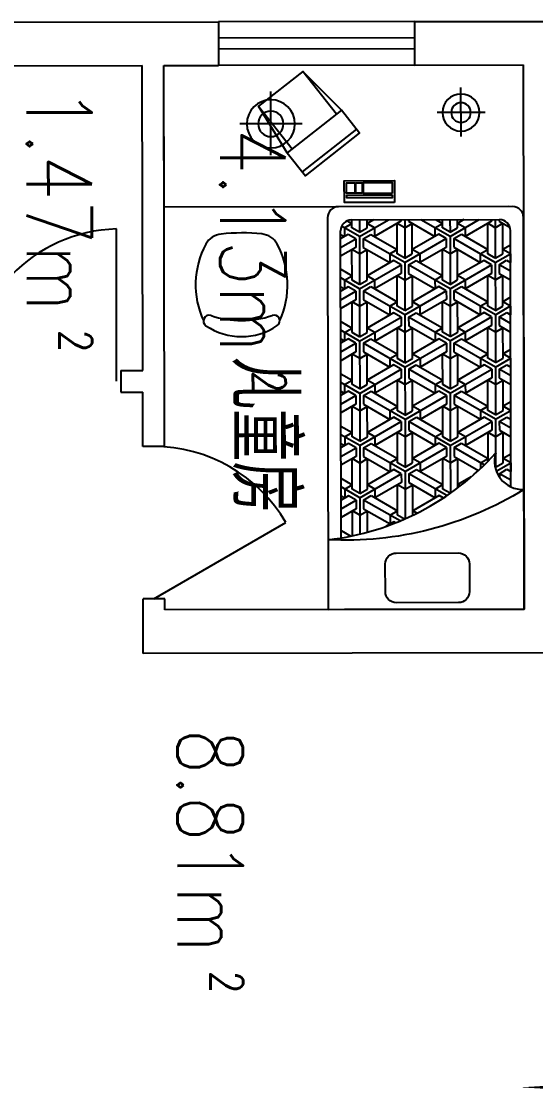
# Model space of a CAD drawing. Header units: millimetres. Extents: x 950 to 32641, y 607 to 32298.
# Drawn here: x 5269 to 7630, y 11427 to 16338 of the extents above; entities that cross this region are included whole.
import ezdxf
from ezdxf.enums import TextEntityAlignment as Align

# ---------------------------------------------------------------- set-up
doc = ezdxf.new("R2010")
doc.units = ezdxf.units.MM
for name, color, linetype in [('FURN', 1, 'Continuous'), ('PD', 40, 'Continuous'), ('PUB_TEXT', 7, 'Continuous'), ('PUB_WINDW', 7, 'Continuous'), ('WALL', 255, 'Continuous'), ('WENZI', 41, 'Continuous'), ('WINDOW', 2, 'Continuous')]:
    doc.layers.add(name, color=color, linetype=linetype)
doc.styles.add('_HZTXT0', font='txt.shx', dxfattribs={"width": 0.7, "bigfont": 'hztxt.shx'})
doc.styles.add('DIM_FONT', font='SIMPLEX', dxfattribs={"width": 0.8})
doc.styles.add('SIMPLEX', font='SIMPLEX.SHX')

# ---------------------------------------------------------------- blocks, each defined once
blk = doc.blocks.new('M_A2ZXL')
blk.add_line((-0.4717, 0), (-0.4717, -0.9996))
blk.add_arc((-0.5, 0), 1, 271.62314, 0)
blk = doc.blocks.new('_DBLK')
blk.add_line((-0.5, 0), (0, -0.866))
blk.add_arc((-0.5, 0), 1, 300, 0)
at = {"style": 'SIMPLEX', "flags": 9}
blk.add_attdef('A', text='', height=1, dxfattribs=at).set_placement((0, 1.5), align=Align.MIDDLE)
blk = doc.blocks.new('D3')
at = {"layer": 'FURN'}
for p, q in [((329.2, 840), (1740, 840)), ((363, 840), (337.3, 795.5)), ((463, 770.7), (423, 840)), ((463, 840), (503, 770.7)), ((523, 805.3), (503, 840)), ((523, 840), (513, 822.7)), ((513, 753.4), (563, 840)), ((603, 840), (573, 788)), ((703, 770.7), (663, 840)), ((703, 840), (743, 770.7)), ((763, 805.3), (743, 840)), ((763, 840), (753, 822.7)), ((753, 753.4), (803, 840)), ((843, 840), (813, 788)), ((943, 770.7), (903, 840)), ((943, 840), (983, 770.7)), ((1003, 805.3), (983, 840)), ((1003, 840), (993, 822.7)), ((993, 753.4), (1043, 840)), ((1083, 840), (1053, 788)), ((1183, 770.7), (1143, 840)), ((1183, 840), (1223, 770.7)), ((1243, 805.3), (1223, 840)), ((1243, 840), (1233, 822.7)), ((1233, 753.4), (1283, 840)), ((1323, 840), (1293, 788)), ((1423, 770.7), (1383, 840)), ((1423, 840), (1463, 770.7)), ((1483, 805.3), (1463, 840)), ((1483, 840), (1473, 822.7)), ((1473, 753.4), (1523, 840)), ((1563, 840), (1533, 788)), ((1663, 770.7), (1623, 840)), ((1663, 840), (1703, 770.7)), ((1723, 805.3), (1703, 840)), ((1723, 840), (1713, 822.7)), ((1713, 753.4), (1760.5, 835.6)), ((338.9, 788), (453, 788)), ((433, 753.4), (453, 788)), ((503, 770.7), (523, 805.3)), ((553, 822.7), (513, 822.7)), ((533, 753.4), (553, 788)), ((553, 822.7), (573, 788)), ((553, 788), (693, 788)), ((673, 753.4), (693, 788)), ((743, 770.7), (763, 805.3)), ((793, 822.7), (753, 822.7)), ((773, 753.4), (793, 788)), ((793, 822.7), (813, 788)), ((793, 788), (933, 788)), ((913, 753.4), (933, 788)), ((983, 770.7), (1003, 805.3)), ((1033, 822.7), (993, 822.7)), ((1013, 753.4), (1033, 788)), ((1033, 822.7), (1053, 788)), ((1033, 788), (1173, 788)), ((1153, 753.4), (1173, 788)), ((1223, 770.7), (1243, 805.3)), ((1273, 822.7), (1233, 822.7)), ((1253, 753.4), (1273, 788)), ((1273, 822.7), (1293, 788)), ((1273, 788), (1413, 788)), ((1393, 753.4), (1413, 788)), ((1463, 770.7), (1483, 805.3)), ((1513, 822.7), (1473, 822.7)), ((1493, 753.4), (1513, 788)), ((1513, 822.7), (1533, 788)), ((1513, 788), (1653, 788)), ((1633, 753.4), (1653, 788)), ((1703, 770.7), (1723, 805.3)), ((1753, 822.7), (1713, 822.7)), ((1733, 753.4), (1753, 788)), ((1753, 822.7), (1773, 788)), ((1753, 788), (1790, 788)), ((1785.8, 810.1), (1773, 788)), ((1790, 790), (1790, 110)), ((513, 753.4), (346.6, 753.4)), ((433, 753.4), (453, 718.7)), ((503, 770.7), (463, 770.7)), ((513, 753.4), (623, 562.9)), ((533, 753.4), (553, 718.7)), ((753, 753.4), (533, 753.4)), ((673, 753.4), (693, 718.7)), ((743, 770.7), (703, 770.7)), ((753, 753.4), (863, 562.9)), ((773, 753.4), (793, 718.7)), ((993, 753.4), (773, 753.4)), ((913, 753.4), (933, 718.7)), ((983, 770.7), (943, 770.7)), ((993, 753.4), (1103, 562.9)), ((1013, 753.4), (1033, 718.7)), ((1233, 753.4), (1013, 753.4)), ((1153, 753.4), (1173, 718.7)), ((1223, 770.7), (1183, 770.7)), ((1233, 753.4), (1343, 562.9)), ((1253, 753.4), (1273, 718.7)), ((1473, 753.4), (1253, 753.4)), ((1393, 753.4), (1413, 718.7)), ((1463, 770.7), (1423, 770.7)), ((1473, 753.4), (1583, 562.9)), ((1493, 753.4), (1513, 718.7)), ((1713, 753.4), (1493, 753.4)), ((1633, 753.4), (1653, 718.7)), ((1703, 770.7), (1663, 770.7)), ((1713, 753.4), (1790, 620)), ((1733, 753.4), (1753, 718.7)), ((1790, 753.4), (1733, 753.4)), ((355.4, 718.7), (453, 718.7)), ((463, 736.1), (393, 614.8)), ((406.6, 569), (503, 736.1)), ((523, 701.4), (453, 580.2)), ((503, 736.1), (463, 736.1)), ((503, 736.1), (523, 701.4)), ((553, 718.7), (693, 718.7)), ((553, 684.1), (573, 718.7)), ((643, 597.5), (573, 718.7)), ((703, 736.1), (633, 614.8)), ((633, 545.5), (743, 736.1)), ((763, 701.4), (693, 580.2)), ((743, 736.1), (703, 736.1)), ((743, 736.1), (763, 701.4)), ((793, 718.7), (933, 718.7)), ((793, 684.1), (813, 718.7)), ((883, 597.5), (813, 718.7)), ((943, 736.1), (873, 614.8)), ((873, 545.5), (983, 736.1)), ((1003, 701.4), (933, 580.2)), ((983, 736.1), (943, 736.1)), ((983, 736.1), (1003, 701.4)), ((1033, 718.7), (1173, 718.7)), ((1033, 684.1), (1053, 718.7)), ((1123, 597.5), (1053, 718.7)), ((1183, 736.1), (1113, 614.8)), ((1113, 545.5), (1223, 736.1)), ((1243, 701.4), (1173, 580.2)), ((1223, 736.1), (1183, 736.1)), ((1223, 736.1), (1243, 701.4)), ((1273, 718.7), (1413, 718.7)), ((1273, 684.1), (1293, 718.7)), ((1363, 597.5), (1293, 718.7)), ((1423, 736.1), (1353, 614.8)), ((1353, 545.5), (1463, 736.1)), ((1483, 701.4), (1413, 580.2)), ((1463, 736.1), (1423, 736.1)), ((1463, 736.1), (1483, 701.4)), ((1513, 718.7), (1653, 718.7)), ((1513, 684.1), (1533, 718.7)), ((1603, 597.5), (1533, 718.7)), ((1663, 736.1), (1593, 614.8)), ((1593, 545.5), (1703, 736.1)), ((1723, 701.4), (1653, 580.2)), ((1703, 736.1), (1663, 736.1)), ((1703, 736.1), (1723, 701.4)), ((1753, 718.7), (1790, 718.7)), ((1753, 684.1), (1773, 718.7)), ((1790, 689.3), (1773, 718.7)), ((583, 562.9), (513, 684.1)), ((553, 684.1), (513, 684.1)), ((823, 562.9), (753, 684.1)), ((793, 684.1), (753, 684.1)), ((1063, 562.9), (993, 684.1)), ((1033, 684.1), (993, 684.1)), ((1303, 562.9), (1233, 684.1)), ((1273, 684.1), (1233, 684.1)), ((1543, 562.9), (1473, 684.1)), ((1513, 684.1), (1473, 684.1)), ((1783, 562.9), (1713, 684.1)), ((1753, 684.1), (1713, 684.1)), ((403, 597.5), (381.3, 635)), ((433, 614.8), (393, 614.8)), ((398.3, 589.4), (403, 597.5)), ((433, 614.8), (453, 580.2)), ((623, 562.9), (643, 597.5)), ((673, 614.8), (633, 614.8)), ((673, 614.8), (693, 580.2)), ((863, 562.9), (883, 597.5)), ((913, 614.8), (873, 614.8)), ((913, 614.8), (933, 580.2)), ((1103, 562.9), (1123, 597.5)), ((1153, 614.8), (1113, 614.8)), ((1153, 614.8), (1173, 580.2)), ((1343, 562.9), (1363, 597.5)), ((1393, 614.8), (1353, 614.8)), ((1393, 614.8), (1413, 580.2)), ((1583, 562.9), (1603, 597.5)), ((1633, 614.8), (1593, 614.8)), ((1633, 614.8), (1653, 580.2)), ((415.1, 549.1), (433, 580.2)), ((633, 545.5), (416.6, 545.5)), ((433, 580.2), (573, 580.2)), ((553, 545.5), (573, 580.2)), ((553, 545.5), (573, 510.9)), ((623, 562.9), (583, 562.9)), ((633, 545.5), (743, 355)), ((653, 545.5), (673, 580.2)), ((653, 545.5), (673, 510.9)), ((873, 545.5), (653, 545.5)), ((673, 580.2), (813, 580.2)), ((793, 545.5), (813, 580.2)), ((793, 545.5), (813, 510.9)), ((863, 562.9), (823, 562.9)), ((873, 545.5), (983, 355)), ((893, 545.5), (913, 580.2)), ((893, 545.5), (913, 510.9)), ((1113, 545.5), (893, 545.5)), ((913, 580.2), (1053, 580.2)), ((1033, 545.5), (1053, 580.2)), ((1033, 545.5), (1053, 510.9)), ((1103, 562.9), (1063, 562.9)), ((1113, 545.5), (1223, 355)), ((1133, 545.5), (1153, 580.2)), ((1133, 545.5), (1153, 510.9)), ((1353, 545.5), (1133, 545.5)), ((1153, 580.2), (1293, 580.2)), ((1273, 545.5), (1293, 580.2)), ((1273, 545.5), (1293, 510.9)), ((1343, 562.9), (1303, 562.9)), ((1353, 545.5), (1463, 355)), ((1373, 545.5), (1393, 580.2)), ((1373, 545.5), (1393, 510.9)), ((1593, 545.5), (1373, 545.5)), ((1393, 580.2), (1533, 580.2)), ((1513, 545.5), (1533, 580.2)), ((1513, 545.5), (1533, 510.9)), ((1583, 562.9), (1543, 562.9)), ((1593, 545.5), (1703, 355)), ((1613, 545.5), (1633, 580.2)), ((1613, 545.5), (1633, 510.9)), ((1790, 545.5), (1613, 545.5)), ((1633, 580.2), (1773, 580.2)), ((1753, 545.5), (1773, 580.2)), ((1753, 545.5), (1773, 510.9)), ((1790, 562.9), (1783, 562.9)), ((430.3, 515.6), (433, 510.9)), ((433, 510.9), (573, 510.9)), ((441.9, 491.7), (453, 510.9)), ((523, 389.7), (453, 510.9)), ((583, 528.2), (513, 407)), ((522.5, 354.1), (623, 528.2)), ((643, 493.6), (573, 372.3)), ((623, 528.2), (583, 528.2)), ((623, 528.2), (643, 493.6)), ((673, 510.9), (813, 510.9)), ((673, 476.3), (693, 510.9)), ((763, 389.7), (693, 510.9)), ((823, 528.2), (753, 407)), ((753, 337.7), (863, 528.2)), ((883, 493.6), (813, 372.3)), ((863, 528.2), (823, 528.2)), ((863, 528.2), (883, 493.6)), ((913, 510.9), (1053, 510.9)), ((913, 476.3), (933, 510.9)), ((1003, 389.7), (933, 510.9)), ((1063, 528.2), (993, 407)), ((993, 337.7), (1103, 528.2)), ((1123, 493.6), (1053, 372.3)), ((1103, 528.2), (1063, 528.2)), ((1103, 528.2), (1123, 493.6)), ((1153, 510.9), (1293, 510.9)), ((1153, 476.3), (1173, 510.9)), ((1243, 389.7), (1173, 510.9)), ((1303, 528.2), (1233, 407)), ((1233, 337.7), (1343, 528.2)), ((1363, 493.6), (1293, 372.3)), ((1343, 528.2), (1303, 528.2)), ((1343, 528.2), (1363, 493.6)), ((1393, 510.9), (1533, 510.9)), ((1393, 476.3), (1413, 510.9)), ((1483, 389.7), (1413, 510.9)), ((1543, 528.2), (1473, 407)), ((1473, 337.7), (1583, 528.2)), ((1603, 493.6), (1533, 372.3)), ((1583, 528.2), (1543, 528.2)), ((1583, 528.2), (1603, 493.6)), ((1633, 510.9), (1773, 510.9)), ((1633, 476.3), (1653, 510.9)), ((1723, 389.7), (1653, 510.9)), ((1783, 528.2), (1713, 407)), ((1790, 528.2), (1783, 528.2)), ((703, 355), (633, 476.3)), ((673, 476.3), (633, 476.3)), ((943, 355), (873, 476.3)), ((913, 476.3), (873, 476.3)), ((1183, 355), (1113, 476.3)), ((1153, 476.3), (1113, 476.3)), ((1423, 355), (1353, 476.3)), ((1393, 476.3), (1353, 476.3)), ((1663, 355), (1593, 476.3)), ((1633, 476.3), (1593, 476.3)), ((1713, 337.7), (1790, 471.1)), ((553, 407), (513, 407)), ((553, 407), (573, 372.3)), ((793, 407), (753, 407)), ((793, 407), (813, 372.3)), ((1033, 407), (993, 407)), ((1033, 407), (1053, 372.3)), ((1273, 407), (1233, 407)), ((1273, 407), (1293, 372.3)), ((1513, 407), (1473, 407)), ((1513, 407), (1533, 372.3)), ((1753, 407), (1713, 407)), ((1753, 407), (1773, 372.3)), ((1790, 401.8), (1773, 372.3)), ((511.8, 370.2), (523, 389.7)), ((533.3, 338.3), (553, 372.3)), ((553, 372.3), (693, 372.3)), ((673, 337.7), (693, 372.3)), ((743, 355), (703, 355)), ((743, 355), (763, 389.7)), ((773, 337.7), (793, 372.3)), ((793, 372.3), (933, 372.3)), ((913, 337.7), (933, 372.3)), ((983, 355), (943, 355)), ((983, 355), (1003, 389.7)), ((1013, 337.7), (1033, 372.3)), ((1033, 372.3), (1173, 372.3)), ((1153, 337.7), (1173, 372.3)), ((1223, 355), (1183, 355)), ((1223, 355), (1243, 389.7)), ((1253, 337.7), (1273, 372.3)), ((1273, 372.3), (1413, 372.3)), ((1393, 337.7), (1413, 372.3)), ((1463, 355), (1423, 355)), ((1463, 355), (1483, 389.7)), ((1493, 337.7), (1513, 372.3)), ((1513, 372.3), (1653, 372.3)), ((1633, 337.7), (1653, 372.3)), ((1703, 355), (1663, 355)), ((1703, 355), (1723, 389.7)), ((1733, 337.7), (1753, 372.3)), ((1753, 372.3), (1790, 372.3)), ((753, 337.7), (533.7, 337.7)), ((558.9, 303.1), (693, 303.1)), ((566.9, 292.6), (573, 303.1)), ((608.4, 241.8), (573, 303.1)), ((703, 320.4), (638.3, 208.3)), ((663.2, 182.2), (743, 320.4)), ((673, 337.7), (693, 303.1)), ((743, 320.4), (703, 320.4)), ((743, 320.4), (763, 285.7)), ((753, 337.7), (863, 147.2)), ((773, 337.7), (793, 303.1)), ((993, 337.7), (773, 337.7)), ((793, 303.1), (933, 303.1)), ((793, 268.4), (813, 303.1)), ((883, 181.8), (813, 303.1)), ((943, 320.4), (873, 199.1)), ((873, 129.8), (983, 320.4)), ((913, 337.7), (933, 303.1)), ((983, 320.4), (943, 320.4)), ((983, 320.4), (1003, 285.7)), ((993, 337.7), (1103, 147.2)), ((1013, 337.7), (1033, 303.1)), ((1233, 337.7), (1013, 337.7)), ((1033, 303.1), (1173, 303.1)), ((1033, 268.4), (1053, 303.1)), ((1123, 181.8), (1053, 303.1)), ((1183, 320.4), (1113, 199.1)), ((1113, 129.8), (1223, 320.4)), ((1153, 337.7), (1173, 303.1)), ((1223, 320.4), (1183, 320.4)), ((1223, 320.4), (1243, 285.7)), ((1233, 337.7), (1343, 147.2)), ((1253, 337.7), (1273, 303.1)), ((1473, 337.7), (1253, 337.7)), ((1273, 303.1), (1413, 303.1)), ((1273, 268.4), (1293, 303.1)), ((1363, 181.8), (1293, 303.1)), ((1423, 320.4), (1353, 199.1)), ((1353, 129.8), (1463, 320.4)), ((1393, 337.7), (1413, 303.1)), ((1463, 320.4), (1423, 320.4)), ((1463, 320.4), (1483, 285.7)), ((1473, 337.7), (1583, 147.2)), ((1493, 337.7), (1513, 303.1)), ((1713, 337.7), (1493, 337.7)), ((1513, 303.1), (1653, 303.1)), ((1513, 268.4), (1533, 303.1)), ((1603, 181.8), (1533, 303.1)), ((1663, 320.4), (1593, 199.1)), ((1593, 129.8), (1703, 320.4)), ((1633, 337.7), (1653, 303.1)), ((1703, 320.4), (1663, 320.4)), ((1703, 320.4), (1723, 285.7)), ((1713, 337.7), (1790, 204.3)), ((1733, 337.7), (1753, 303.1)), ((1790, 337.7), (1733, 337.7)), ((1753, 303.1), (1790, 303.1)), ((1753, 268.4), (1773, 303.1)), ((1790, 273.6), (1773, 303.1)), ((763, 285.7), (693, 164.5)), ((823, 147.2), (753, 268.4)), ((793, 268.4), (753, 268.4)), ((1003, 285.7), (933, 164.5)), ((1063, 147.2), (993, 268.4)), ((1033, 268.4), (993, 268.4)), ((1243, 285.7), (1173, 164.5)), ((1303, 147.2), (1233, 268.4)), ((1273, 268.4), (1233, 268.4)), ((1483, 285.7), (1413, 164.5)), ((1543, 147.2), (1473, 268.4)), ((1513, 268.4), (1473, 268.4)), ((1723, 285.7), (1653, 164.5)), ((1783, 147.2), (1713, 268.4)), ((1753, 268.4), (1713, 268.4)), ((673, 199.1), (646.9, 199.1)), ((673, 199.1), (693, 164.5)), ((913, 199.1), (873, 199.1)), ((913, 199.1), (933, 164.5)), ((1153, 199.1), (1113, 199.1)), ((1153, 199.1), (1173, 164.5)), ((1393, 199.1), (1353, 199.1)), ((1393, 199.1), (1413, 164.5)), ((1633, 199.1), (1593, 199.1)), ((1633, 199.1), (1653, 164.5)), ((681.1, 164.5), (813, 164.5)), ((793, 129.8), (813, 164.5)), ((863, 147.2), (883, 181.8)), ((893, 129.8), (913, 164.5)), ((913, 164.5), (1053, 164.5)), ((1033, 129.8), (1053, 164.5)), ((1103, 147.2), (1123, 181.8)), ((1133, 129.8), (1153, 164.5)), ((1153, 164.5), (1293, 164.5)), ((1273, 129.8), (1293, 164.5)), ((1343, 147.2), (1363, 181.8)), ((1373, 129.8), (1393, 164.5)), ((1393, 164.5), (1533, 164.5)), ((1513, 129.8), (1533, 164.5)), ((1583, 147.2), (1603, 181.8)), ((1613, 129.8), (1633, 164.5)), ((1633, 164.5), (1773, 164.5)), ((1753, 129.8), (1773, 164.5)), ((592.7, 60), (623, 112.5)), ((623, 112.5), (607.2, 112.5)), ((623, 112.5), (643, 77.9)), ((634.8, 126.8), (673.3, 60)), ((653, 129.8), (654.5, 132.5)), ((653, 129.8), (673, 95.2)), ((717, 129.8), (653, 129.8)), ((873, 129.8), (718.1, 129.8)), ((823, 112.5), (792.7, 60)), ((793, 129.8), (813, 95.2)), ((863, 147.2), (823, 147.2)), ((863, 112.5), (823, 112.5)), ((832.7, 60), (863, 112.5)), ((863, 112.5), (883, 77.9)), ((873, 129.8), (913.3, 60)), ((893, 129.8), (913, 95.2)), ((1113, 129.8), (893, 129.8)), ((1063, 112.5), (1032.7, 60)), ((1033, 129.8), (1053, 95.2)), ((1103, 147.2), (1063, 147.2)), ((1103, 112.5), (1063, 112.5)), ((1072.7, 60), (1103, 112.5)), ((1103, 112.5), (1123, 77.9)), ((1113, 129.8), (1153.3, 60)), ((1133, 129.8), (1153, 95.2)), ((1353, 129.8), (1133, 129.8)), ((1303, 112.5), (1272.7, 60)), ((1273, 129.8), (1293, 95.2)), ((1343, 147.2), (1303, 147.2)), ((1343, 112.5), (1303, 112.5)), ((1312.7, 60), (1343, 112.5)), ((1343, 112.5), (1363, 77.9)), ((1353, 129.8), (1393.3, 60)), ((1373, 129.8), (1393, 95.2)), ((1593, 129.8), (1373, 129.8)), ((1543, 112.5), (1512.7, 60)), ((1513, 129.8), (1533, 95.2)), ((1583, 147.2), (1543, 147.2)), ((1583, 112.5), (1543, 112.5)), ((1552.7, 60), (1583, 112.5)), ((1583, 112.5), (1603, 77.9)), ((1593, 129.8), (1633.3, 60)), ((1613, 129.8), (1633, 95.2)), ((1790, 129.8), (1613, 129.8)), ((1753, 129.8), (1773, 95.2)), ((1783, 112.5), (1753.8, 61.9)), ((1790, 147.2), (1783, 147.2)), ((1790, 112.5), (1783, 112.5)), ((562.5, 60), (1740, 60)), ((643, 77.9), (632.7, 60)), ((633.3, 60), (633, 60.6)), ((673, 60.6), (633, 60.6)), ((673, 95.2), (813, 95.2)), ((673, 60.6), (693, 95.2)), ((713.3, 60), (693, 95.2)), ((883, 77.9), (872.7, 60)), ((873.3, 60), (873, 60.6)), ((913, 60.6), (873, 60.6)), ((913, 95.2), (1053, 95.2)), ((913, 60.6), (933, 95.2)), ((953.3, 60), (933, 95.2)), ((1123, 77.9), (1112.7, 60)), ((1113.3, 60), (1113, 60.6)), ((1153, 60.6), (1113, 60.6)), ((1153, 95.2), (1293, 95.2)), ((1153, 60.6), (1173, 95.2)), ((1193.3, 60), (1173, 95.2)), ((1363, 77.9), (1352.7, 60)), ((1353.3, 60), (1353, 60.6)), ((1393, 60.6), (1353, 60.6)), ((1393, 95.2), (1533, 95.2)), ((1393, 60.6), (1413, 95.2)), ((1433.3, 60), (1413, 95.2)), ((1603, 77.9), (1592.7, 60)), ((1593.3, 60), (1593, 60.6)), ((1633, 60.6), (1593, 60.6)), ((1633, 95.2), (1773, 95.2)), ((1633, 60.6), (1653, 95.2)), ((1673.3, 60), (1653, 95.2))]:
    blk.add_line(p, q, dxfattribs=at)
for points in [[(1800, 900), (0, 900), (0, 0), (1800, 0, 0.414214), (1850, 50), (1850, 850, 0.414214)], [(550.3, 0, -0.152577), (320.9, 900, 0.184144), (718.7, 129.3, 0.516437)], [(81.2, 251, -0.414214), (31.2, 301), (31.2, 587, -0.414214), (81.2, 637), (209.2, 637, -0.414214), (259.2, 587), (259.2, 301, -0.414214), (209.2, 251)]]:
    blk.add_lwpolyline(points, format="xyb", close=True, dxfattribs=at)
for centre, start, end in [((1740, 790), 0, 90), ((1740, 110), 270, 0)]:
    blk.add_arc(centre, 50, start, end, dxfattribs=at)
blk = doc.blocks.new('LAP1')
at = {"layer": 'FURN'}
for p, q in [((0, -110), (0, 115)), ((-111, 0), (109, 0))]:
    blk.add_line(p, q, dxfattribs=at)
for radius in [85, 45]:
    blk.add_circle((0, 0), radius, dxfattribs=at)
blk = doc.blocks.new('KEYBOARD')
blk.add_lwpolyline([(-240, 210), (240, 210), (240, 0), (-240, 0)], close=True)
at = {"color": 1}
for points in [[(-220, 140), (220, 140), (220, 160), (-220, 160)], [(-220, 120), (-220, 20), (60, 20), (60, 120)], [(70, 120), (130, 120), (130, 20), (70, 20)], [(140, 20), (140, 120), (220, 120), (220, 20)]]:
    blk.add_lwpolyline(points, close=True, dxfattribs=at)
blk = doc.blocks.new('MONITOR')
at = {"color": 1}
for p, q in [((-165, 140), (-135, 400)), ((165, 140), (135, 400)), ((-165, 25), (165, 25))]:
    blk.add_line(p, q, dxfattribs=at)
blk.add_lwpolyline([(-135, 140), (-135, 400), (135, 400), (135, 140)])
blk.add_lwpolyline([(-165, 140), (165, 140), (165, 0), (-165, 0)], close=True)
blk = doc.blocks.new('CHAIR-13')
for centre, radius, start, end in [((-90.2, 407.8), 96.5, 95.8543, 151.5258), ((0, -471.4), 980.4, 84.1457, 95.8543), ((90.2, 407.8), 96.5, 28.4742, 84.1457), ((193.8, 253.8), 419.5, 151.5258, 204.6559), ((-193.8, 253.8), 419.5, 335.3441, 28.4742), ((-159.1, 77.2), 28.2, 71.0754, 235.7945), ((159.1, 77.2), 28.2, 304.2055, 108.9246), ((0, 311.3), 311.3, 235.7945, 304.2055), ((0, 541.3), 462.5, 251.0754, 288.9246)]:
    blk.add_arc(centre, radius, start, end)
blk = doc.blocks.new('A$C30363566')
at = {"layer": 'FURN'}
for p, q in [((16773.4, 6530.5), (16773.4, 4950)), ((16773.4, 4950), (16123.4, 4950))]:
    blk.add_line(p, q, dxfattribs=at)
at = {"layer": 'WALL'}
for p, q in [((15923.4, 6100), (15923.4, 6800)), ((18823.4, 6800), (18823.4, 4850)), ((16123.4, 6100), (16123.4, 6600)), ((16123.4, 6600), (18623.4, 6600)), ((18623.4, 6600), (18623.4, 4950)), ((15923.4, 6100), (16123.4, 6100)), ((15923.4, 2950), (15923.4, 5200)), ((15923.4, 5200), (16123.4, 5200)), ((16123.4, 4950), (16123.4, 5200)), ((17873.4, 4950), (16123.4, 4950)), ((17873.4, 4950), (17873.4, 4850)), ((18623.4, 4950), (18573.4, 4950)), ((18573.4, 4950), (18573.4, 4850)), ((16123.4, 3800), (16123.4, 4850)), ((17523.4, 4850), (16123.4, 4850)), ((17523.4, 4750), (17523.4, 4850)), ((17873.4, 4850), (17623.4, 4850)), ((17623.4, 4750), (17623.4, 4850)), ((18823.4, 4850), (18573.4, 4850)), ((17523.4, 4750), (17623.4, 4750))]:
    blk.add_line(p, q, dxfattribs=at)
at = {"layer": 'WINDOW'}
for p, q in [((15923.4, 6100), (15923.4, 5200)), ((15998.4, 6100), (15998.4, 5200)), ((16048.4, 6100), (16048.4, 5200)), ((16123.4, 6100), (16123.4, 5200))]:
    blk.add_line(p, q, dxfattribs=at)
blk.add_lwpolyline([(20819.2, 6829.4, 30, 0, 0), (20819.2, 6579.4, 0, 0, 0)], format="xyseb", dxfattribs=at)
at = {"layer": 'FURN', "extrusion": (0, 0, -1), "xscale": -1, "zscale": -1, "rotation": 180.0000000000099}
blk.add_blockref('D3', (-18623.4, 6600), dxfattribs=at)
at = {"layer": 'FURN', "xscale": -1, "rotation": 90.00000001292862}
blk.add_blockref('LAP1', (16341.4, 6313.5), dxfattribs=at)
at = {"layer": 'FURN', "extrusion": (0, 0, -1)}
for name, p, xscale, yscale, zscale, rotation in [('KEYBOARD', (-16653.7, 5892.5), -0.48, 0.48, -0.48, 89.99999998707136), ('LAP1', (-16392.2, 5440.3), 1.3, 1.3, -1.3, 270)]:
    blk.add_blockref(name, p, dxfattribs=dict(at, xscale=xscale, yscale=yscale, zscale=zscale, rotation=rotation))
at = {"layer": 'FURN'}
for name, p, xscale, yscale, zscale, rotation in [('MONITOR', (16533.2, 5723.2), -0.96, 0.96, 0.96, 128.1363080983016), ('CHAIR-13', (17369.3, 5304.7), 0.9360000000000002, 0.9360000000000002, 0.9360000000000002, 90)]:
    blk.add_blockref(name, p, dxfattribs=dict(at, xscale=xscale, yscale=yscale, zscale=zscale, rotation=rotation))
at = {"layer": 'WINDOW', "xscale": 700, "yscale": 700, "zscale": 700}
for name, p, rotation in [('_DBLK', (18223.4, 4900), 179.9999999999981), ('M_A2ZXL', (17573.4, 4400), 270)]:
    blk.add_blockref(name, p, dxfattribs=dict(at, rotation=rotation))
at = {"layer": 'PUB_TEXT', "style": 'DIM_FONT', "width": 0.8}
for s, p in [('4.13m', (17442.7, 5356.6)), ('8.81m', (20200.1, 5156.8)), ('1.47m', (17254.3, 4468.1))]:
    blk.add_text(s, height=300, dxfattribs=at).set_placement(p, align=Align.MIDDLE_RIGHT)
for p in [(17442.7, 5356.6), (20200.1, 5156.8), (17254.3, 4468.1)]:
    blk.add_text(' 2', height=150, dxfattribs=at).set_placement(p)
at = {"layer": 'WENZI', "style": '_HZTXT0', "width": 0.8}
blk.add_text('儿童房', height=300, dxfattribs=at).set_placement((17462.3, 5262.2))
blk = doc.blocks.new('1T4F57')
at = {"layer": 'PD', "rotation": 270.084029135063}
blk.add_blockref('A$C30363566', (-5579.8, 5855.4), dxfattribs=at)

msp = doc.modelspace()

# ---------------------------------------------------------------- block references
at = {"layer": 'PUB_WINDW'}
msp.add_blockref('1T4F57', (6529.8, 26396.1), dxfattribs=at)

doc.saveas('drawing.dxf')
